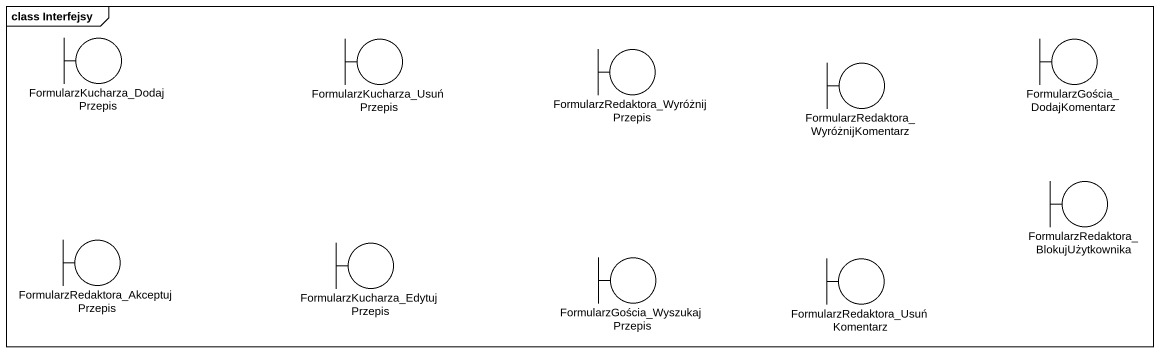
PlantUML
@startuml
mainframe class Interfejsy
boundary "FormularzKucharza_DodajPrzepis" as FormularzKucharza
boundary "FormularzKucharza_UsuńPrzepis" as FormularzKucharza_2
boundary "FormularzGościa_DodajKomentarz" as FormularzGościa
boundary "FormularzRedaktora_WyróżnijPrzepis" as FormularzRedaktora
boundary "FormularzRedaktora_WyróżnijKomentarz" as FormularzRedaktora_2
boundary "FormularzRedaktora_BlokujUżytkownika" as FormularzRedaktora_3
boundary "FormularzRedaktora_AkceptujPrzepis" as FormularzRedaktora_4
boundary "FormularzKucharza_EdytujPrzepis" as FormularzKucharza_3
boundary "FormularzGościa_WyszukajPrzepis" as FormularzGościa_2
boundary "FormularzRedaktora_UsuńKomentarz" as FormularzRedaktora_5
@enduml
